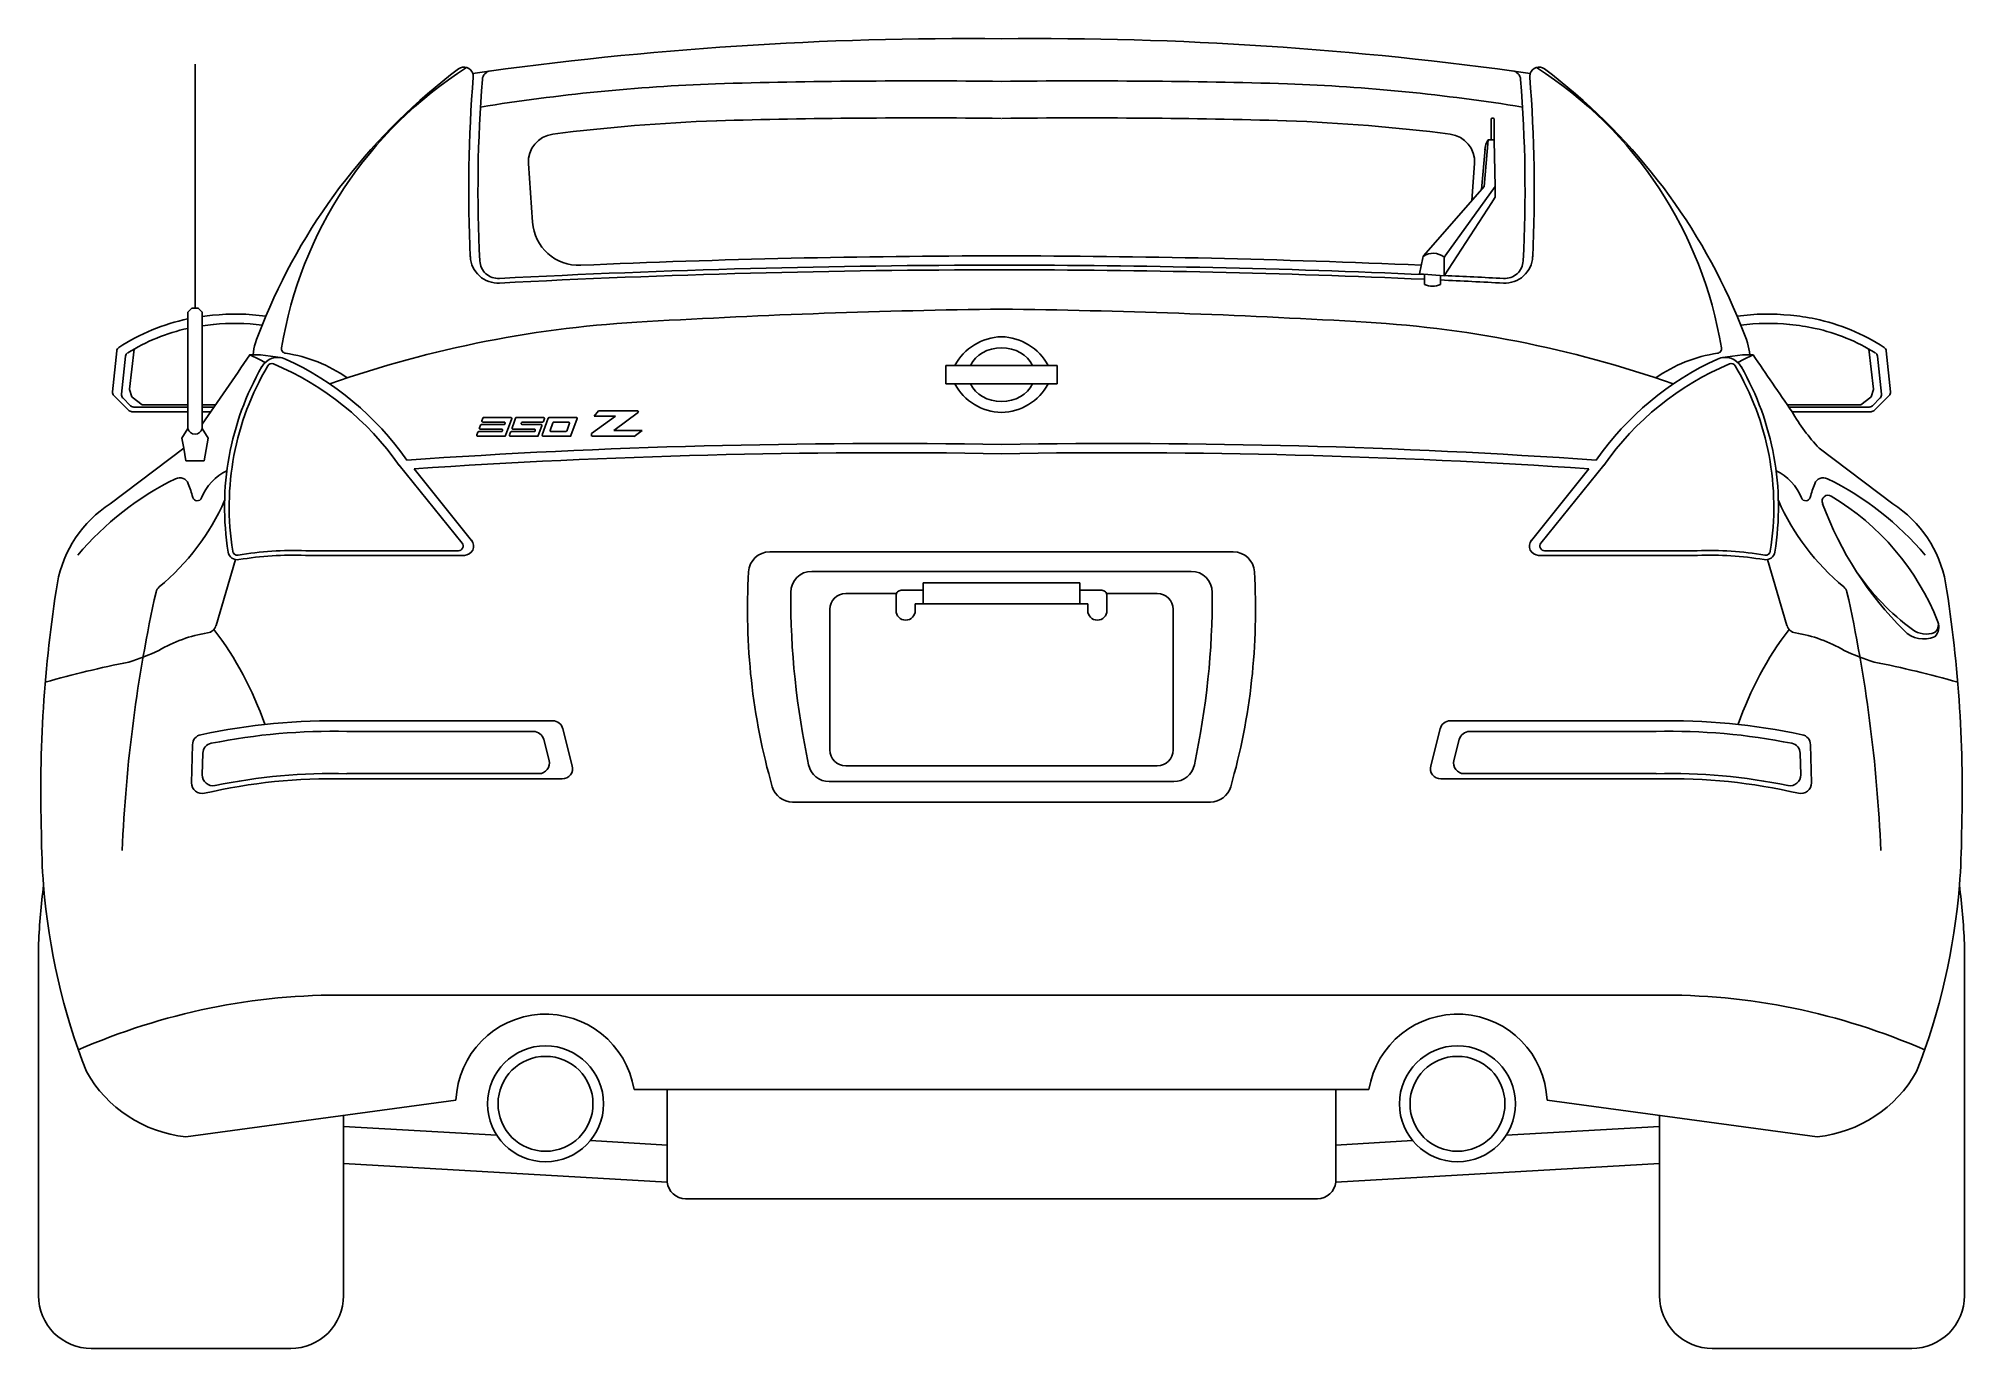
# Model space of a CAD drawing. Header units: millimetres. Extents: x -1041 to 1041, y 0 to 1416.
import ezdxf

# ---------------------------------------------------------------- set-up
doc = ezdxf.new("R2010")
doc.units = ezdxf.units.MM
doc.layers.add('ceco.net 218 Nissan Z350 - rear', color=7, linetype='Continuous')

msp = doc.modelspace()

# ---------------------------------------------------------------- linework, layer by layer
at = {"layer": 'ceco.net 218 Nissan Z350 - rear'}
for p, q in [((-871.6, 1124.6), (-871.6, 1388.3)), ((529.2, 1306.6), (529.2, 1329.1)), ((531.4, 1330.1), (530.2, 1330.1)), ((532.4, 1305.8), (532.4, 1329.1)), ((518.9, 1252.8), (522.7, 1296.9)), ((521.7, 1256), (526.1, 1306.6)), ((526.1, 1306.6), (531.4, 1306.6)), ((532.4, 1305.6), (533.7, 1256)), ((-511.2, 1280.9), (-506.9, 1217.6)), ((511.2, 1280.9), (508.5, 1240.9)), ((456.3, 1181.4), (521.7, 1256)), ((533.7, 1256), (479.5, 1181.2)), ((533.7, 1256), (533.7, 1246.1)), ((529.9, 1238.7), (478.6, 1159.7)), ((532.9, 1243.4), (529.9, 1238.7)), ((455.2, 1179.1), (451.8, 1161.6)), ((478.6, 1159.7), (478.6, 1178.2)), ((451.8, 1161.6), (478.6, 1159.7)), ((457.1, 1161.2), (457.1, 1150.2)), ((474.6, 1150.2), (474.6, 1160)), ((-879.3, 1012.7), (-879.3, 1113)), ((-863.8, 994.6), (-863.8, 1115.7)), ((-946.8, 1072.6), (-951.1, 1031.5)), ((-800.9, 1074.2), (-779.3, 1071.3)), ((-60.2, 1062.7), (-60.2, 1042.7)), ((-60.2, 1062.7), (0, 1062.7)), ((60.2, 1062.7), (0, 1062.7)), ((60.2, 1062.7), (60.2, 1042.7)), ((800.9, 1074.2), (779.3, 1071.3)), ((812.4, 1074.2), (800.9, 1074.2)), ((946.8, 1072.6), (951.1, 1031.5)), ((-60.2, 1042.7), (0, 1042.7)), ((60.2, 1042.7), (0, 1042.7)), ((-949.6, 1027.5), (-941.3, 1019.2)), ((949.6, 1027.5), (941.3, 1019.2)), ((-937.8, 1017.7), (-879.3, 1017.7)), ((-863.8, 1017.7), (-850.9, 1017.7)), ((-863.8, 1012.7), (-854.4, 1012.7)), ((-559.5, 1006.5), (-530.3, 1006.5)), ((-525.1, 1005.8), (-526.7, 1001.5)), ((-524.2, 1006.5), (-495, 1006.5)), ((-519, 1000.8), (-519.1, 1000.3)), ((-518, 1001.5), (-496.1, 1001.5)), ((-489.8, 1005.8), (-496.3, 987.5)), ((-494, 1005.2), (-495.1, 1002.2)), ((-488.8, 1006.5), (-459.6, 1006.5)), ((-484.8, 1000.8), (-487.7, 992.5)), ((-483.8, 1001.5), (-467.9, 1001.5)), ((-466.9, 1000.2), (-469.9, 991.8)), ((-458.7, 1005.2), (-465.3, 986.8)), ((-417.3, 1007.9), (-443, 989)), ((-435.4, 1013.6), (-440.3, 1007.9)), ((-440.3, 1007.9), (-417.3, 1007.9)), ((-435.4, 1013.6), (-393.1, 1013.6)), ((-392.2, 1012), (-419.1, 992.3)), ((-393.1, 1013.6), (-392.2, 1012)), ((937.8, 1017.7), (850.9, 1017.7)), ((-863.8, 994.6), (-857.4, 984.1)), ((-857.4, 984.1), (-861.6, 959.7)), ((-563.2, 998.1), (-564.3, 995.1)), ((-501.5, 986.1), (-530.8, 986.1)), ((-497.7, 998.8), (-518.2, 999)), ((-496.8, 997.4), (-500.6, 986.8)), ((-466.2, 986.1), (-495.4, 986.1)), ((-470.9, 991.1), (-486.8, 991.1)), ((-443, 989), (-443, 986.1)), ((-442.9, 986.1), (-396.7, 986.1)), ((-419.1, 992.3), (-388.3, 992.3)), ((-388.3, 992.3), (-396.9, 986)), ((-883.8, 973.2), (-881.6, 959.7)), ((-871.6, 959.7), (-881.6, 959.7)), ((-871.6, 959.7), (-861.6, 959.7)), ((-650.9, 954.7), (-583, 870.5)), ((-634.8, 950.9), (-572.7, 873.6)), ((634.8, 950.9), (572.7, 873.6)), ((650.9, 954.7), (583, 870.5)), ((-752.2, 857.4), (-580.5, 857.4)), ((-751.7, 862.4), (-586.9, 862.4)), ((-250.5, 861.1), (0, 861.1)), ((250.5, 861.1), (0, 861.1)), ((752.2, 857.4), (580.5, 857.4)), ((751.7, 862.4), (586.9, 862.4)), ((-848.9, 781.6), (-827.9, 852.8)), ((-205, 840.1), (0, 840.1)), ((205, 840.1), (0, 840.1)), ((848.9, 781.6), (827.9, 852.8)), ((-113.5, 816.2), (-168.4, 816.2)), ((-84.7, 827.6), (-84.7, 804.8)), ((-84.7, 827.6), (0, 827.6)), ((84.7, 827.6), (0, 827.6)), ((84.7, 827.6), (84.7, 804.8)), ((113.5, 816.2), (168.4, 816.2)), ((-185.5, 799.1), (-185.5, 647)), ((-84.7, 804.8), (0, 804.8)), ((84.7, 804.8), (0, 804.8)), ((185.5, 799.1), (185.5, 647)), ((-707.5, 678.5), (-485.1, 678.5)), ((-707.5, 667.1), (-505.8, 667.1)), ((-474.1, 669.9), (-463.9, 630)), ((474.1, 669.9), (463.9, 630)), ((707.5, 678.5), (485.1, 678.5)), ((707.5, 667.1), (505.8, 667.1)), ((-874.3, 652.7), (-875.4, 611.6)), ((-494.7, 658.5), (-488.9, 635.7)), ((494.7, 658.5), (488.9, 635.7)), ((874.3, 652.7), (875.4, 611.6)), ((-863.2, 643.4), (-863.8, 620)), ((0, 629.8), (-168.4, 629.8)), ((0, 629.8), (168.4, 629.8)), ((863.2, 643.4), (863.8, 620)), ((-709.2, 615.7), (-474.9, 615.7)), ((-707.5, 621.4), (-499.9, 621.4)), ((-186.2, 612.8), (0, 612.8)), ((186.2, 612.8), (0, 612.8)), ((709.2, 615.7), (474.9, 615.7)), ((707.5, 621.4), (499.9, 621.4)), ((-225.8, 590.7), (0, 590.7)), ((225.8, 590.7), (0, 590.7)), ((-707.3, 382), (0, 382)), ((707.3, 382), (0, 382)), ((-397.1, 279.9), (0, 279.9)), ((-361.5, 279.9), (-361.5, 181.9)), ((397.1, 279.9), (0, 279.9)), ((361.5, 279.9), (361.5, 181.9)), ((-711.1, 240.1), (-545.5, 230.5)), ((711.1, 240.1), (545.5, 230.5)), ((-444.3, 224.7), (-361.5, 219.9)), ((444.3, 224.7), (361.5, 219.9))]:
    msp.add_line(p, q, dxfattribs=at)
msp.add_lwpolyline([(-795.1, 1115.9, 0.062413), (-852.9, 1116.9, 0.012469), (-863.8, 1115.7), (-863.8, 1120.4), (-868.2, 1124.7), (-871.6, 1124.6), (-875, 1124.6), (-879.3, 1120.4), (-879.3, 1113, 0.092549), (-954, 1082.1, 0.226245), (-956.2, 1078.4), (-960.8, 1034.2, 0.226158), (-959.4, 1030.2), (-943.4, 1014.2, 0.198848), (-939.8, 1012.7), (-879.3, 1012.7), (-879.3, 994.6), (-885.7, 984.1), (-883.8, 973.2), (-963.3, 913.1, 0.207444), (-1020.4, 827.6, 0.047714), (-1037.6, 556.7, 0.019638), (-1035.3, 500.8, 0.018916), (-1040.8, 437.8), (-1040.8, 57, 0.414214), (-983.7, 0), (-768.2, 0, 0.414214), (-711.1, 57), (-711.1, 200), (-361.4, 179.9, 0.384839), (-341.5, 161.9), (0, 161.9), (341.5, 161.9, 0.384839), (361.4, 179.9), (711.1, 200), (711.1, 57, 0.414214), (768.2, 0), (983.7, 0, 0.414214), (1040.8, 57), (1040.8, 437.8, 0.018916), (1035.3, 500.8, 0.019638), (1037.6, 556.7, 0.047714), (1020.4, 827.6, 0.207444), (963.3, 913.1), (883.8, 973.2, -0.058723), (854.4, 1012.7), (939.8, 1012.7, 0.198848), (943.4, 1014.2), (959.4, 1030.2, 0.226158), (960.8, 1034.2), (956.2, 1078.4, 0.226245), (954, 1082.1, 0.092549), (879.3, 1113, 0.03036), (852.9, 1116.9, 0.062413), (795.1, 1115.9, 0.133233), (586.9, 1383.2, 0.512782), (571.4, 1378.3, 0.037763), (0, 1415.9, 0.037763), (-571.4, 1378.3, 0.512782), (-586.9, 1383.2, 0.133233)], format="xyb", close=True, dxfattribs=at)
for points in [[(-570.9, 1374.4, 0.062248), (-571.4, 1378.3, 0.062248)], [(571.4, 1378.3, 0.039977), (570.9, 1374.4)], [(-795.1, 1115.9, 0.011942), (-806.4, 1087.1)], [(-806.4, 1087.1, 0.043849), (-808.8, 1074.2)], [(-937.5, 1080.4), (-942.3, 1037.2, 0.101813), (-942.3, 1036.8), (-939.9, 1028.9, 0.155938), (-939.6, 1028.4), (-928.9, 1020.2, 0.165911), (-928.2, 1020), (-879.3, 1020)], [(-863.8, 999.2, 0.004093), (-812.4, 1074.2), (-808.8, 1074.2)], [(937.5, 1080.4), (942.3, 1037.2, -0.101813), (942.3, 1036.8), (939.9, 1028.9, -0.155938), (939.6, 1028.4), (928.9, 1020.2, -0.165911), (928.2, 1020), (849.4, 1020)], [(-563.4, 993.8), (-540.2, 993.8, -0.518697), (-539.2, 992.5), (-539.5, 991.8, -0.316918), (-540.4, 991.1), (-565, 991.1, 0.316918), (-566, 990.5), (-567.1, 987.5, 0.518697), (-566.1, 986.1), (-536.9, 986.1, 0.316918), (-536, 986.8), (-529.4, 1005.2)], [(-560.5, 1005.8), (-561.6, 1002.8, 0.518697), (-560.6, 1001.5), (-537.4, 1001.5, -0.518697), (-536.5, 1000.2), (-536.7, 999.5, -0.316918), (-537.7, 998.8), (-562.3, 998.8)], [(-526.7, 1001.5), (-528.9, 995.1, 0.518697), (-528, 993.8), (-504.8, 993.8, -0.518697), (-503.9, 992.5), (-504.1, 991.8, -0.316918), (-505.1, 991.1), (-529.7, 991.1, 0.316918), (-530.6, 990.5), (-531.7, 987.5)], [(-84.7, 819.6), (-108.3, 819.6, 0.414214), (-114, 813.9), (-114, 797.8)], [(84.7, 819.6), (108.3, 819.6, -0.414214), (114, 813.9), (114, 797.8)], [(-1035.3, 500.8, 0.072855), (-989, 299.3, 0.243079), (-881.7, 228.8), (-589.7, 268.4)], [(1035.3, 500.8, -0.072855), (989, 299.3, -0.243079), (881.7, 228.8), (589.7, 268.4)]]:
    msp.add_lwpolyline(points, format="xyb", dxfattribs=at)
for points in [[(-808.8, 1074.2), (-800.9, 1074.2)], [(-863.8, 1020), (-849.4, 1020)], [(-84.7, 804.8), (-93.2, 804.8), (-93.2, 797.8)], [(84.7, 804.8), (93.2, 804.8), (93.2, 797.8)], [(-711.1, 200), (-711.1, 251.9)], [(711.1, 251.9), (711.1, 200)]]:
    msp.add_lwpolyline(points, dxfattribs=at)
for centre, radius in [((-492.8, 264.5), 62.7), ((-492.8, 264.5), 51.3), ((492.8, 264.5), 62.7), ((492.8, 264.5), 51.3)]:
    msp.add_circle(centre, radius, dxfattribs=at)
for centre, radius, start, end in [((-339.4, 1009.8), 444.5, 122.4721, 170.6998), ((949, 1252.6), 1524.8, 175.4183, 182.7205), ((-551.1, 1371.1), 10, 97.7996, 175.4844), ((551.1, 1371.1), 10, 4.5156, 82.2004), ((-949, 1252.6), 1524.8, 357.2795, 4.5817), ((339.4, 1009.8), 444.5, 9.3002, 57.5279), ((949, 1252.6), 1514.8, 175.4844, 182.9121), ((-230, -724.8), 2093.5, 92.1678, 99.1568), ((-89.2, -6271.6), 7641.9, 89.33137, 91.64957), ((89.2, -6271.6), 7641.9, 88.35043, 90.66863), ((230, -724.8), 2093.5, 80.8432, 87.8322), ((-949, 1252.6), 1514.8, 357.0879, 4.5156), ((-481.3, 1282.9), 30, 97.1337, 183.8479), ((-230, -724.8), 2053.5, 92.1678, 97.1337), ((-89.2, -6271.6), 7601.9, 89.33137, 91.64957), ((89.2, -6271.6), 7601.9, 88.35043, 90.66863), ((230, -724.8), 2053.5, 82.8663, 87.8322), ((481.3, 1282.9), 30, 356.1521, 82.8663), ((530.2, 1329.1), 1, 90, 180), ((531.4, 1329.1), 1, 0, 90), ((546.1, 1294.3), 23.6, 148.4281, 176.6274), ((531.4, 1305.6), 1, 1.4886, 90), ((528.7, 1246.1), 5, 326.9854, 0), ((-457, 1220.9), 50, 183.8479, 272.5291), ((-544.1, 1181.7), 30, 182.7205, 273.0172), ((-543.8, 1176.7), 20, 182.9121, 273.0173), ((4, -9215.7), 10386.8, 90.02182, 93.01725), ((4, -9215.7), 10381.8, 90.02182, 93.01716), ((4, -9215.7), 10396.8, 90.02182, 92.52914), ((-4, -9215.7), 10396.8, 87.47757, 89.97818), ((-4, -9215.7), 10386.8, 87.45579, 89.97818), ((-4, -9215.7), 10381.8, 87.45457, 89.97818), ((460.1, 1178.1), 5, 138.7682, 168.9011), ((466.6, 1164.5), 19.4, 52.1131, 123.9949), ((483.6, 1178.2), 5, 144.0785, 180), ((544.1, 1181.7), 30, 266.9828, 357.2795), ((543.8, 1176.7), 20, 266.9827, 357.0879), ((465.8, 1169.7), 21.4, 245.8889, 294.1111), ((-4, -9215.7), 10381.8, 86.98284, 87.35815), ((-4, -9215.7), 10386.8, 86.98275, 87.33694), ((-833.9, 897.6), 210.1, 94.9406, 98.1719), ((-827.9, 886), 222.2, 82.5345, 96.1679), ((-323.7, -99.2), 1210.7, 92.8077, 109.4048), ((101.9, -7217.8), 8342, 90.69962, 93.33225), ((-101.9, -7217.8), 8342, 86.66775, 89.30038), ((323.7, -99.2), 1210.7, 70.5952, 87.1923), ((198.4, 865.6), 647.1, 20.0137, 22.7504), ((827.9, 886), 222.2, 83.8321, 97.4655), ((833.9, 897.6), 210.1, 77.5283, 85.0594), ((-833.9, 897.6), 210.1, 102.4717, 121.7269), ((1.7, 1034.3), 59.4, 91.6052, 151.3816), ((-1.7, 1034.3), 59.4, 28.6184, 88.3948), ((733.8, 1067.3), 75.2, 5.2363, 15.2794), ((833.9, 897.6), 210.1, 58.2731, 77.5283), ((-941.8, 1072.1), 5, 121.7269, 174.0401), ((-535, 909.8), 299.7, 149.4004, 189.2196), ((-1002.1, 665.5), 450.5, 62.7359, 65.1025), ((-782, 1051.4), 20, 65.4545, 150.1683), ((-788.7, 1059.8), 5, 67.2325, 149.4004), ((-908, 775.5), 313.3, 34.8688, 67.2325), ((-773.2, 1080.8), 5, 170.6998, 261.6475), ((-796.4, 922.6), 154.9, 54.8224, 81.6475), ((-908, 775.5), 323.3, 34.8688, 65.4545), ((908, 775.5), 323.3, 114.5455, 145.1312), ((908, 775.5), 313.3, 112.7675, 145.1312), ((796.4, 922.6), 154.9, 98.3525, 125.1776), ((782, 1051.4), 20, 29.8317, 114.5455), ((773.2, 1080.8), 5, 278.3525, 9.3002), ((788.7, 1059.8), 5, 30.5996, 112.7675), ((535, 909.8), 299.7, 350.7804, 30.5996), ((1002.1, 665.5), 450.5, 114.8975, 117.2641), ((5417.7, 4175.3), 5552.1, 213.9557, 214.7238), ((941.8, 1072.1), 5, 5.9599, 58.2731), ((-535, 909.8), 304.7, 150.1683, 189.2196), ((1.7, 1071.2), 59.4, 208.6184, 268.3948), ((-1.7, 1071.2), 59.4, 271.6052, 331.3816), ((535, 909.8), 304.7, 350.7804, 29.8317), ((-946.1, 1031), 5, 174.0401, 225.0141), ((946.1, 1031), 5, 314.9859, 5.9599), ((-937.8, 1022.7), 5, 225.0141, 270), ((-559.5, 1005.5), 1, 90, 160.3374), ((-530.3, 1005.5), 1, 340.3374, 90), ((-524.2, 1005.5), 1, 90, 160.3374), ((-518.2, 1000), 1, 160.3374, 269.4894), ((-518, 1000.5), 1, 90, 160.3374), ((-496.1, 1002.5), 1, 270, 340.3374), ((-495, 1005.5), 1, 340.3374, 90), ((-488.8, 1005.5), 1, 90, 160.3374), ((-483.8, 1000.5), 1, 90, 160.3374), ((-467.9, 1000.5), 1, 340.3374, 90), ((-459.6, 1005.5), 1, 340.3374, 90), ((937.8, 1022.7), 5, 270, 314.9859), ((-870.9, 997), 8.76, 195.9874, 265.6223), ((-872.2, 997), 8.76, 274.3777, 344.0126), ((-563.4, 994.8), 1, 160.3374, 270), ((-562.3, 997.8), 1, 90, 160.3374), ((-530.8, 987.1), 1, 160.3374, 270), ((-501.5, 987.1), 1, 270, 340.3374), ((-497.7, 997.8), 1, 340.3374, 89.4894), ((-495.4, 987.1), 1, 160.3374, 270), ((-486.8, 992.1), 1, 160.3374, 270), ((-470.9, 992.1), 1, 270, 340.3374), ((-466.2, 987.1), 1, 270, 340.3374), ((-122.8, -6579.5), 7557.8, 89.0688, 93.94425), ((-122.8, -6579.5), 7547.8, 89.06757, 93.88923), ((122.8, -6579.5), 7557.8, 86.05575, 90.9312), ((122.8, -6579.5), 7547.8, 86.11077, 90.93243), ((-747.6, 645.6), 328.4, 116.2091, 139.7996), ((-888.2, 931.2), 10, 21.5387, 116.2091), ((-813.3, 899.1), 55.2, 115.6163, 158.2218), ((813.3, 899.1), 55.2, 21.7782, 64.3837), ((888.2, 931.2), 10, 63.7909, 158.4613), ((747.6, 645.6), 328.4, 40.2004, 63.7909), ((-1074.2, 1020.7), 256.6, 309.6891, 336.0681), ((-1009, 883.5), 139.8, 15.164, 21.5387), ((-869.2, 921.4), 5, 195.164, 338.2218), ((1074.2, 1020.7), 256.6, 203.9319, 230.3109), ((869.2, 921.4), 5, 201.7782, 344.836), ((1009, 883.5), 139.8, 158.4613, 164.836), ((893.3, 916), 6.42, 56.5888, 206.245), ((754.8, 684), 276.6, 21.57, 59.1228), ((1240.6, 1043.2), 376.3, 200.2197, 225.2405), ((-825.9, 862.6), 10, 189.2196, 279.4559), ((-825.9, 862.6), 5, 189.2196, 279.4559), ((-765.4, 499.6), 363, 87.8898, 99.4559), ((-765.4, 499.6), 358, 87.8898, 99.4559), ((-586.9, 867.4), 5, 270, 38.8952), ((-580.5, 867.4), 10, 270, 38.7879), ((-250.5, 838.3), 22.8, 90, 176.5949), ((250.5, 838.3), 22.8, 3.4051, 90), ((580.5, 867.4), 10, 141.2121, 270), ((586.9, 867.4), 5, 141.1048, 270), ((765.4, 499.6), 363, 80.5441, 92.1102), ((765.4, 499.6), 358, 80.5441, 92.1102), ((825.9, 862.6), 10, 260.5441, 350.7804), ((825.9, 862.6), 5, 260.5441, 350.7804), ((421.3, 798.3), 695.8, 176.5949, 195.9402), ((-205, 817.3), 22.8, 90, 179.7207), ((205, 817.3), 22.8, 0.2793, 90), ((-421.3, 798.3), 695.8, 344.0598, 3.4051), ((1141.5, 989.4), 264, 214.5367, 233.5101), ((630.4, 473.6), 1582, 167.4349, 177.661), ((-903.9, 815.5), 10, 129.6891, 167.4349), ((639.6, 813.1), 867.4, 179.7207, 192.132), ((-168.4, 799.1), 17.1, 90, 180), ((168.4, 799.1), 17.1, 0, 90), ((-639.6, 813.1), 867.4, 347.868, 0.2793), ((903.9, 815.5), 10, 12.5651, 50.3109), ((-630.4, 473.6), 1582, 2.339, 12.5651), ((-103.6, 797.8), 10.4, 180, 360), ((103.6, 797.8), 10.4, 180, 0), ((-834.2, 625.3), 150.2, 99.1391, 120.6513), ((-859.9, 784.8), 11.4, 279.1391, 343.5155), ((-1146.2, 552.8), 370.7, 19.2042, 37.2852), ((1146.2, 552.8), 370.7, 142.7148, 160.7958), ((859.9, 784.8), 11.4, 196.4845, 260.8609), ((834.2, 625.3), 150.2, 59.3487, 80.8609), ((996.7, 796.3), 29.3, 223.8497, 293.6531), ((999.4, 797), 24.7, 233.0715, 291.5827), ((998.5, 780.2), 14.7, 313.1231, 21.8492), ((1002, 782.4), 10.6, 307.8707, 18.0653), ((-1047.4, 1057.9), 332.8, 288.2643, 294.2284), ((1047.4, 1057.9), 332.8, 245.7716, 251.7357), ((-744, -284), 1045.1, 100.9786, 106.0767), ((744, -284), 1045.1, 73.9233, 79.0214), ((-723.9, 8.7), 669.9, 88.5728, 102.188), ((-723.9, 8.7), 658.5, 88.5728, 101.3963), ((-505.8, 655.6), 11.4, 14.3296, 90), ((-485.1, 667.1), 11.4, 14.3296, 90), ((485.1, 667.1), 11.4, 90, 165.6704), ((505.8, 655.6), 11.4, 90, 165.6704), ((723.9, 8.7), 669.9, 77.812, 91.4272), ((723.9, 8.7), 658.5, 78.6037, 91.4272), ((-862.9, 652.4), 11.4, 102.188, 178.4717), ((-851.8, 643.1), 11.4, 101.3963, 178.4717), ((-168.4, 647), 17.1, 180, 270), ((168.4, 647), 17.1, 270, 0), ((851.8, 643.1), 11.4, 1.5283, 78.6037), ((862.9, 652.4), 11.4, 1.5283, 77.812), ((-499.9, 632.8), 11.4, 270, 14.3296), ((-474.9, 627.1), 11.4, 269.9995, 14.3296), ((-186.2, 635.6), 22.8, 192.132, 270), ((186.2, 635.6), 22.8, 270, 347.868), ((474.9, 627.1), 11.4, 165.6704, 270.0005), ((499.9, 632.8), 11.4, 165.6704, 270), ((-864, 611.3), 11.4, 178.4717, 283.11), ((-852.4, 619.7), 11.4, 178.4717, 281.8713), ((-724.2, 10.9), 605, 88.5793, 103.11), ((-723.7, 7.6), 614, 88.4846, 101.8713), ((-225.8, 613.5), 22.8, 195.9402, 270), ((225.8, 613.5), 22.8, 270, 344.0598), ((723.7, 7.6), 614, 78.1287, 91.5154), ((724.2, 10.9), 605, 76.89, 91.4207), ((852.4, 619.7), 11.4, 258.1287, 1.5283), ((864, 611.3), 11.4, 256.89, 1.5283), ((-714.8, -323), 705.1, 89.3933, 113.6877), ((714.8, -323), 705.1, 66.3123, 90.6067), ((-492.8, 264.5), 96.9, 9.1499, 177.6962), ((492.8, 264.5), 96.9, 2.3038, 170.8501), ((-341.5, 181.9), 20, 180, 185.8053), ((341.5, 181.9), 20, 354.1947, 0)]:
    msp.add_arc(centre, radius, start, end, dxfattribs=at)
for start_param, end_param in [(1.570796, 2.789268), (3.493918, 4.712389)]:
    msp.add_ellipse((0, 1052.7), major_axis=(35.6, 0), ratio=0.814143, start_param=start_param, end_param=end_param, dxfattribs=at)
at = {"layer": 'ceco.net 218 Nissan Z350 - rear', "extrusion": (0, 0, -1)}
for start_param, end_param in [(1.570796, 2.789268), (3.493918, 4.712389)]:
    msp.add_ellipse((0, 1052.7), major_axis=(-35.6, 0), ratio=0.814143, start_param=start_param, end_param=end_param, dxfattribs=at)

doc.saveas('drawing.dxf')
